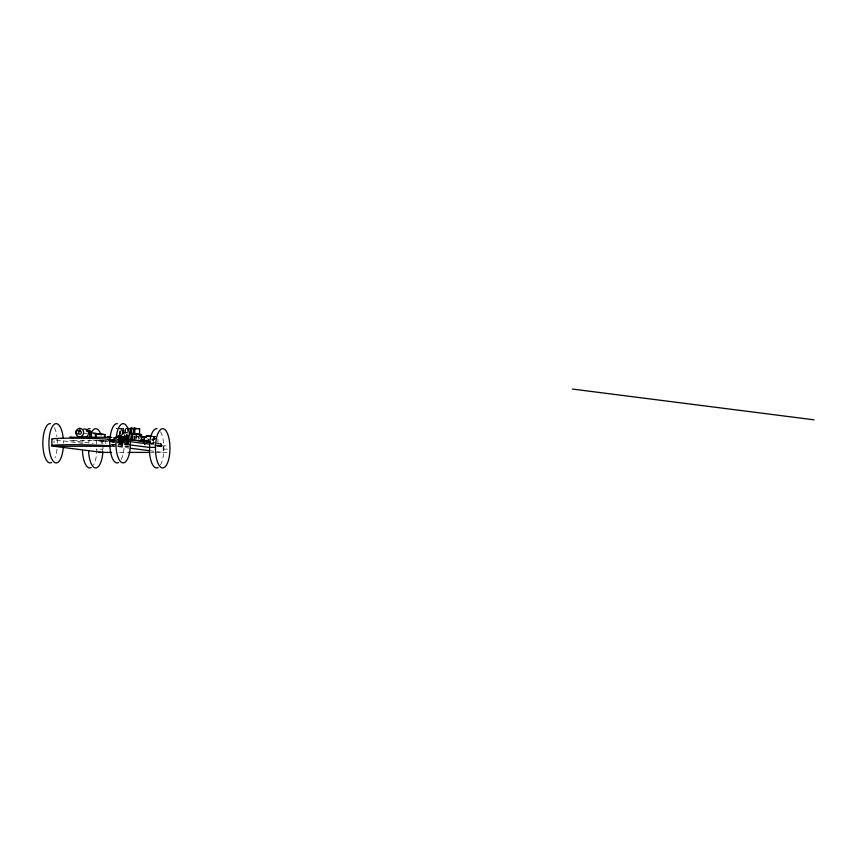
<?xml version="1.0" encoding="UTF-8"?>
<svg xmlns="http://www.w3.org/2000/svg" width="857" height="857" viewBox="0 0 857 857"><rect width="100%" height="100%" fill="white"/><g stroke="black" fill="none" stroke-linecap="round" stroke-linejoin="round"><path stroke-width="0.64" stroke-dasharray="4.29 3.21" d="M128.239 438.634L128.239 437.831M126.333 437.413L128.368 437.67L128.368 438.655L127.618 438.634M122.551 437.991L123.301 437.027M126.215 437.402L124.319 437.156L124.179 438.12L123.858 436.62L123.837 437.606L124.586 437.627M117.945 437.349C117.902 435.667 124.833 436.256 124.308 438.141L123.569 438.12M128.625 438.763L117.623 437.359L118.234 437.359L118.116 436.363M53.98 442.983L54.012 440.809M101.18 443.423L101.222 441.248L93.37 440.241M102.272 451.318L102.315 449.143L96.23 449.143M105.711 443.54L105.754 441.366L110.328 441.944M115.042 441.923L112.91 441.923L112.931 440.616L115.063 440.616M113.199 440.648L113.178 441.966L114.87 442.18M109.3 440.155L113.563 440.155L113.531 441.462L109.278 441.462M127.264 434.595L127.468 443.037L113.756 442.383L113.82 438.623L115.995 435.838M118.641 435.077L118.523 441.623L129.128 441.623L127.125 441.366M118.952 437.477L119.123 436.492L119.08 437.488M129.139 443.508L118.941 443.037L119.005 439.287L121.18 436.492M119.402 431.242L119.123 442.18L117.43 441.966M122.39 441.676L119.305 441.366L119.487 430.9M119.787 437.091L119.712 436.095L117.238 436.095M119.959 437.606L119.937 436.127M119.959 441.366L120.184 428.275M120.259 439.566L123.676 439.62L120.259 439.577L120.312 436.309L123.729 436.352L123.644 441.001L125.326 441.216M123.472 443.037L120.43 442.651L120.494 438.891L121.823 436.256M119.68 428.532L121.544 428.532L121.287 441.966L120.633 441.966L120.869 428.886L116.081 428.275L116.734 428.275M120.966 437.734L120.944 436.256M121.083 439.298L117.795 439.213L121.073 439.309L121.137 436.02L117.848 435.945L121.137 436.042M121.748 443.401L121.694 446.668L128.186 446.668M121.94 437.359L121.983 436.545M122.283 442.383L122.615 428.586M129.075 446.786L122.572 446.786L122.637 443.508M125.411 428.586L125.176 441.676L122.755 441.366L122.98 428.275L123.633 428.275L123.397 441.366L125.411 441.623L125.636 428.532L122.98 428.275M123.001 437.991L122.969 436.513L123.129 438.013M123.322 441.676L123.547 428.586M124.008 438.12L123.986 436.642M124.361 441.484L124.586 428.404M125.476 439.834L126.108 439.78L126.193 434.542L124.726 434.488L124.64 439.727L129 439.909M124.983 437.756L124.865 436.931M125.058 439.78L124.726 434.488M127.211 438.72L126.836 443.444L125.583 443.283L125.604 441.976L128.079 441.976M125.69 439.727L126.193 434.542M125.904 439.887L125.572 434.595L127.04 434.649L126.804 441.987M126.322 439.727L126.418 434.488L127.961 434.542L127.586 442.094M126.622 434.595L126.943 439.887M126.75 439.78L126.836 434.542M127.35 428.275L127.307 442.008L127.532 434.488M127.736 442.116L127.886 434.82M128.679 442.94L128.047 442.865L128.25 434.488M128.282 439.834L128.379 434.595M134.024 438.752L134.056 436.127M134.678 438.752L134.72 436.127M135.085 435.624L135.149 438.216M136.049 437.691L136.113 433.771M136.745 437.788L136.809 433.856M138.791 439.352L138.855 435.431M153.253 443.08L154.217 436.642L155.92 436.866L153.285 436.866M152.01 440.102L153.392 440.08L153.253 436.738M152.16 439.673C154.699 441.012 155.438 436.02 153.146 436.277M157.988 439.287L157.924 443.048L161.63 443.508L161.577 446.786L157.677 446.786M160.741 443.401L160.688 446.668L158.084 446.668M121.544 437.863L122.283 437.884L122.294 436.899M125.593 438.377L126.333 438.398L126.343 437.413M136.531 438.43L137.131 436.642L139.755 436.642M128.047 442.865L128.732 442.769M119.252 436.513L119.252 437.488L118.502 437.477M127.35 437.541L127.35 438.527L126.6 438.505M120.323 436.288L121.383 436.256M123.729 436.374L122.219 436.406M154.185 436.352L153.103 436.417M133.981 436.492L134.667 436.406L134.046 436.32M148.229 439.223L148.786 439.202M119.444 428.618L126.922 428.618M120.869 428.886L121.512 428.886M83.097 433.588L86.932 433.588M118.137 435.838L125.454 436.502L127.543 439.287L113.82 438.623L119.005 439.287M120.816 436.417L125.454 436.502M152.696 436.502L154.828 436.502M115.127 437.049L120.409 437.091M120.987 436.931L121.276 437.756L120.526 437.734M119.916 437.102L120.537 437.102M121.544 437.231L120.805 437.22L121.105 436.427M123.012 437.188L123.301 438.013L122.68 438.013M121.812 437.349L122.562 437.359M125.036 437.445L125.326 438.27L124.576 438.248M119.519 437.606L120.259 437.616L120.13 436.802M122.83 437.477L123.569 437.488M124.854 437.734L125.593 437.756M126.611 437.884L125.861 437.863L126.033 437.059M127.489 437.991L126.879 437.991L127.05 437.188M127.007 438.013L127.618 438.013M127.886 438.12L128.636 438.141M134.27 438.109L136.006 438.173M117.559 439.009L129.139 440.166M120.494 438.891L125.54 439.03M110.939 439.716L114.902 439.716A32.748 1.425 1 0 0 111.956 439.416M117.334 439.716L120.987 439.716M128.539 439.695L123.665 439.695L125.347 439.909M151.464 439.759L154.089 439.759M111.817 440.005L114.463 440.005M118.33 440.005L123.194 440.005M110.992 440.369L114.431 440.402M107.029 440.519L69.749 440.519L93.306 443.519M108.357 440.519L112.353 440.519L112.406 437.252L128.121 439.245M115.952 440.862L119.144 440.873L117.463 440.648M123.644 441.001L128.518 441.001M101.222 441.248L129.182 441.248M119.305 441.366L122.755 441.366M110.971 441.676L114.409 441.709M120.43 442.651L124.415 442.651M117.28 442.994L120.933 442.994M118.941 443.037L127.468 443.037M149.375 443.037L154.26 443.048M125.583 443.283L128.047 443.283M150.425 443.508L154.164 443.508M156.66 443.508L161.63 443.508M127.961 444.194L124.308 444.194L123.965 449.239A19.647 7.263 -90 0 1 120.933 459.877M111.003 444.515L128.047 444.515M111.924 444.633L117.173 444.633M118.48 444.633L128.968 444.633M157.881 445.04L162.755 445.04M111.496 445.865L114.099 445.865M118.009 445.865L128.411 445.865M154.399 445.876L169.322 445.876M110.821 446.261L114.784 446.261A32.748 1.425 1 0 0 111.839 445.961M118.437 446.261L120.88 446.261M163.184 449.143L169.268 449.143M119.455 452.41L127.404 452.41M151.218 452.41L153.864 452.41M155.181 452.41L169.215 452.421M152.214 439.523L154.121 439.63M152.064 439.952L153.414 440.027M126.986 432.774L122.787 432.464L127.629 433.085M150.714 435.838L155.899 436.502M126.418 434.488L127.04 434.649M153.274 438.045L155.867 438.377M137.131 436.642L138.823 436.856L139.359 438.795M156.692 439.116L152.803 438.623L152.739 442.383L156.627 442.876M146.847 438.955L149.439 439.287M119.712 436.095L128.914 437.274M117.291 435.999L128.914 437.445M119.691 437.081L128.989 438.248M124.458 439.009L129.289 439.63M122.68 439.009L128.721 439.78M128.164 439.727L128.711 439.887M117.688 439.341L128.1 440.669M118.298 440.155L130.2 441.676M150.757 444.28L154.303 444.74M156.66 445.04L163.237 445.876L163.13 452.421L149.461 450.675M113.563 440.155L115.245 440.369M125.604 441.976L126.857 442.126M111.239 440.402L128.057 442.523M156.917 446.197L161.577 446.786M119.219 441.709L121.287 441.966M118.245 441.666L120.633 441.966M111.217 441.709L112.91 441.923M98.534 440.359L104.865 441.162L96.284 440.359A19.647 7.263 -90 0 1 96.745 444.108M111.464 442.083L113.756 442.383M128.261 444.697L124.308 444.194L124.147 439.084A19.647 7.263 -90 0 0 120.976 426.732M111.881 445.415L114.238 445.715M115.406 445.865L122.572 446.786M118.277 446.711L129.161 448.093M56.241 439.995L83.632 443.476M118.341 436.62L121.148 438.366M121.962 436.384L122.112 437.884L122.155 437.059M120.269 435.838L122.358 438.623M63.332 440.894L63.407 443.09M57.194 439.073L57.312 443.09M121.137 436.931L121.148 437.734M125.197 437.445L125.197 438.248M119.123 436.674L119.123 437.477M102.39 440.444A19.647 7.263 -90 0 1 102.829 444.108M102.915 445.372A19.647 7.263 -90 0 1 102.99 449.229M88.828 442.33A19.647 7.263 -90 0 1 89.171 439.941M160.527 431.767A19.647 7.263 -90 0 1 160.484 464.923M54.537 427.718A19.647 7.263 -90 0 1 56.926 436.609M57.012 449.239A19.647 7.263 -90 0 1 54.987 457.799M96.905 449.229A19.647 7.263 -90 0 1 93.531 464.912M82.743 442.33A19.647 7.263 -90 0 1 83.086 439.941"/><path stroke-width="1.29" d="M51.827 445.854L51.945 439.32A32.748 1.425 1 0 1 71.602 438.173A32.748 1.425 1 0 1 109.685 439.245M79.776 430.878L79.819 428.339M90.189 437.702L90.306 431.157L87.125 430.75M89.224 432.217L90.542 432.249L90.456 437.488L89.385 437.488M90.896 437.541L90.542 432.249M91.185 437.584L91.271 432.346L89.482 432.249M91.592 437.638L91.271 432.346M95.384 437.327L95.448 433.406L91.528 432.903M96.048 437.413L96.113 433.492L93.874 433.492L104.983 434.617L104.94 437.231M130.339 433.824L130.435 428.586L126.879 428.532M130.682 433.513L130.767 428.275L136.209 428.532M131.335 433.513L131.432 428.275M129.407 433.085L131.817 433.385L131.71 439.93L129.289 439.63M132.514 440.037L132.621 433.492L130.842 433.492L141.491 434.617L141.373 441.162M133.349 433.771L133.435 428.532M134.11 433.513L134.195 428.275L134.86 428.275L134.763 433.513M139.52 435.431L139.637 428.886L134.206 428.275M142.862 440.166L144.554 440.38L144.522 441.687L142.84 441.473L142.862 440.166L140.73 440.155M143.794 443.423L143.826 441.248L129.428 439.416M144.212 441.13L144.255 438.623L146.44 435.838L150.714 435.838M144.694 444.633L144.747 441.366L141.159 441.248M144.779 441.719L144.801 440.412L140.537 440.412M146.472 441.933L146.493 440.627L144.801 440.412M146.74 441.966L146.761 440.659L142.23 440.627M148.432 442.18L148.454 440.873L146.761 440.659M63.225 447.44L63.097 449.239A19.647 7.263 -90 0 1 51.87 459.073A19.647 7.263 -90 0 1 52.041 427.129A19.647 7.263 -90 0 1 63.161 437.841M155.438 447.386L155.781 442.341A19.647 7.263 -90 0 1 167.136 432.764A19.647 7.263 -90 0 1 166.569 464.912A19.647 7.263 -90 0 1 155.599 452.496L155.438 447.386L149.354 447.386L129.578 444.869M140.912 435.806L141.598 435.71L140.966 435.624M151.111 436.267L151.4 436.374M151.228 436.074L148.154 435.988L151.26 435.988M126.922 428.618L136.906 428.629M138.973 428.886L139.637 428.886M86.889 431.157L90.306 431.157M130.05 433.396L131.817 433.385M141.073 436.642L146.279 436.824M140.934 436.824L146.718 436.866M111.121 437.252L69.803 437.241L72.416 437.573M89.139 437.456L90.199 437.456L90.285 432.217M141.587 439.32L144.255 439.32M107.853 439.995L110.499 439.995M148.454 440.873L142.498 440.659M140.709 441.473L142.84 441.473M147.854 442.383L150.296 442.383M102.262 452.41L53.927 446.261L109.492 446.261M98.609 452.41L111.517 452.41M128.721 452.41L149.889 452.41M141.384 436.834L142.894 436.791L140.987 436.674M111.142 437.466L107.564 437.177L110.296 437.177M572.465 389.067L814.15 419.834M130.767 428.275L133.199 428.586M132.621 433.492L141.491 434.617M146.44 435.838L151.625 436.502M96.113 433.492L104.983 434.617M144.747 441.366L150.457 442.094M133.778 440.198L140.109 441.001M129.278 441.548L149.568 444.13M85.946 437.156L88.999 437.541M79.112 437.156L79.808 437.241M130.435 448.254L149.461 450.675M88.592 450.675L88.646 452.485A19.647 7.263 -90 0 0 95.877 467.943A19.647 7.263 -90 0 0 102.883 451.778M82.508 450.664L82.561 452.485A19.647 7.263 -90 0 0 91.196 467.504M53.927 446.261A32.748 1.425 1 0 1 68.399 444.729A32.748 1.425 1 0 1 110.628 445.865M91.345 432.678A19.647 7.263 -90 0 1 101.105 435.077M118.598 462.469A19.647 7.263 -90 0 1 109.825 444.922A19.647 7.263 -90 0 1 117.398 423.647M158.149 467.504A19.647 7.263 -90 0 1 149.514 452.496L149.696 442.341A19.647 7.263 -90 0 1 156.949 428.682M51.645 462.459A19.647 7.263 -90 0 1 42.871 444.912A19.647 7.263 -90 0 1 50.445 423.637M86.321 430.846A19.647 7.263 -90 0 1 89.996 428.671M83.643 429.1A4.221 3.921 -82.7 0 1 88.464 433.728A4.221 3.921 -82.7 0 1 82.561 436.824M78.662 431.371A1.682 1.564 -82.7 0 1 80.783 431.264A1.682 1.564 -82.7 0 1 81.019 433.524A1.682 1.564 -82.7 0 1 78.94 434.017M130.393 444.194L130.06 449.239A19.647 7.263 -90 0 1 118.705 458.816A19.647 7.263 -90 0 1 119.262 426.668A19.647 7.263 -90 0 1 130.232 439.084L130.393 444.194M82.476 435.538A4.221 3.921 -82.7 0 0 80.837 428.479A4.221 3.921 -82.7 0 0 75.941 433.653A4.221 3.921 -82.7 0 0 82.476 435.538M78.416 433.438A1.682 1.564 -82.7 0 0 77.762 430.621A1.682 1.564 -82.7 0 0 75.812 432.689A1.682 1.564 -82.7 0 0 78.416 433.438"/></g></svg>
